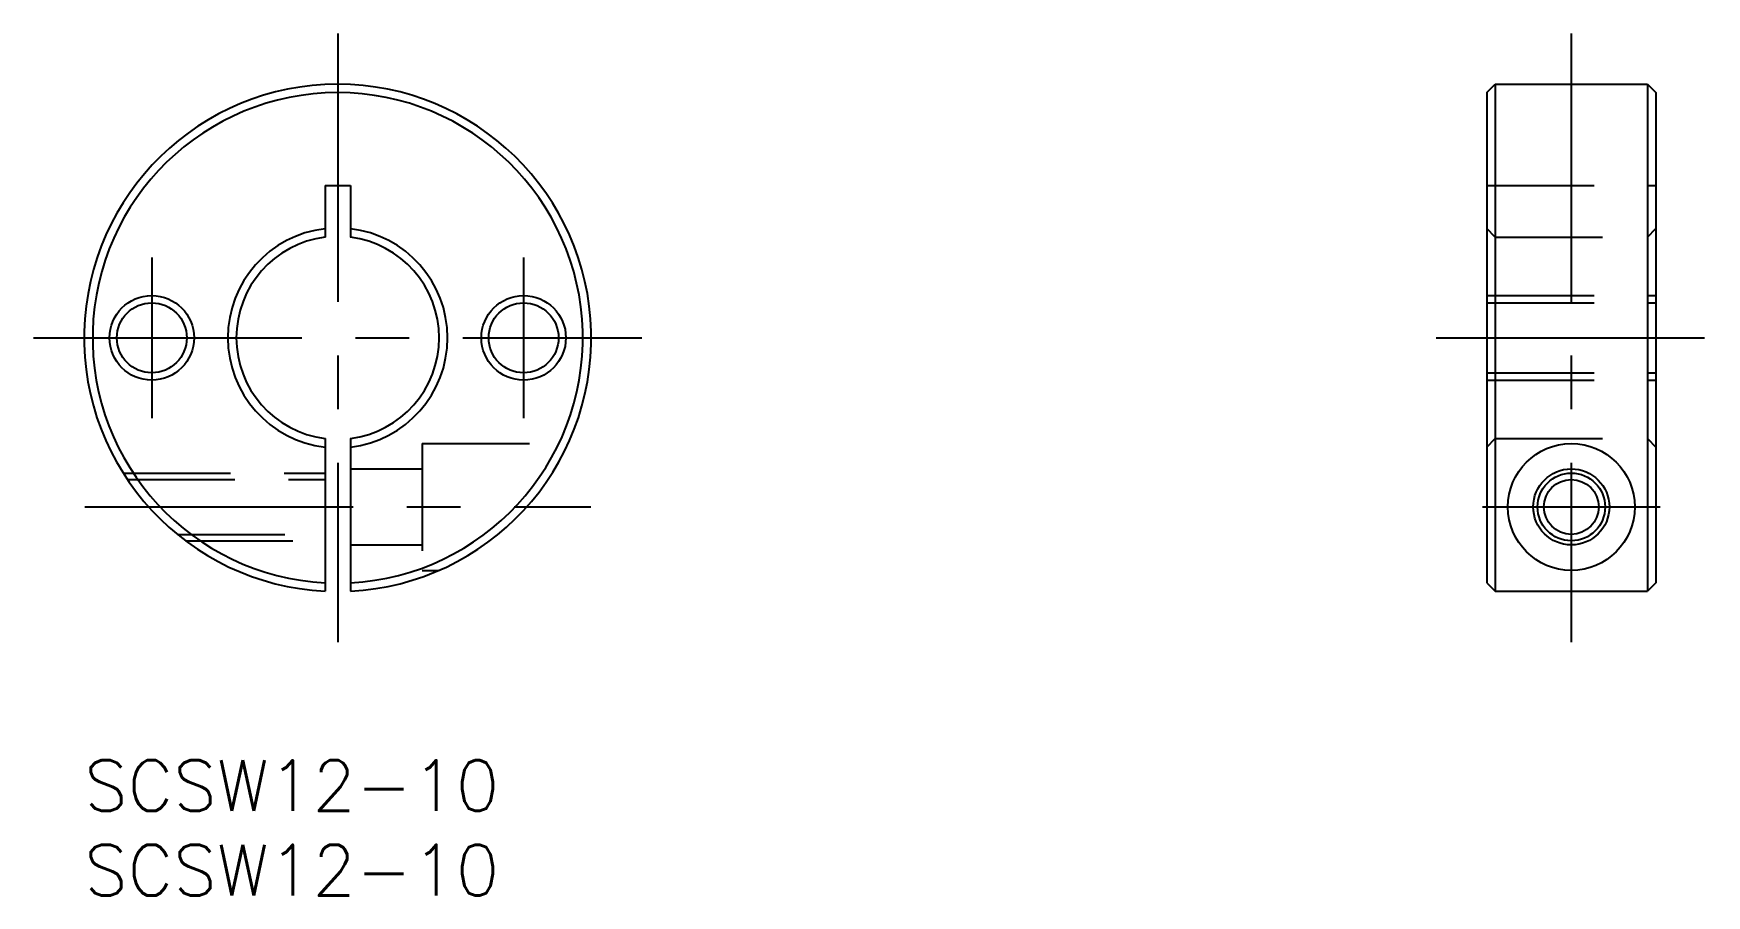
# Model space of a CAD drawing. Extents: x -3 to 96, y -8 to 43.
import ezdxf

# ---------------------------------------------------------------- set-up
doc = ezdxf.new("R2010")
doc.units = 0
doc.header["$LTSCALE"] = 0.5
doc.linetypes.add('CENTER', pattern=[50.8, 31.75, -6.35, 6.35, -6.35])
doc.linetypes.add('DASHED', pattern=[19.05, 12.7, -6.35])
for name, color, linetype in [('MSM_CENTER', 1, 'CENTER'), ('MSM_CONTINUOUS', 7, 'CONTINUOUS'), ('MSM_DASHED', 4, 'DASHED'), ('MSM_NARROW', 5, 'CONTINUOUS'), ('MSM_PART_NUMBER', 7, 'CONTINUOUS')]:
    doc.layers.add(name, color=color, linetype=linetype)
doc.styles.get("Standard").update_dxf_attribs({"font": 'txt.shx', "height": 3, "bigfont": 'bigfont.shx'})

# ---------------------------------------------------------------- blocks, each defined once
blk = doc.blocks.new('*U2')
at = {"layer": 'MSM_PART_NUMBER'}
blk.add_text('SCSW12-10', height=3, dxfattribs=at).set_placement((0, -3))
blk = doc.blocks.new('*U3')
at = {"layer": 'MSM_PART_NUMBER'}
blk.add_text('SCSW12-10', height=3, dxfattribs=at).set_placement((0, -8))

msp = doc.modelspace()

# ---------------------------------------------------------------- linework, layer by layer
at = {"layer": 'MSM_CENTER'}
for p, q in [((15, 42.981), (15, 6.981)), ((87.986, 42.981), (87.986, 6.981)), ((4, 29.723), (4, 20.24)), ((26, 29.723), (26, 20.24)), ((-3, 24.981), (33, 24.981)), ((79.986, 24.981), (95.986, 24.981)), ((0.033, 14.981), (29.967, 14.981)), ((82.736, 14.981), (93.236, 14.981))]:
    msp.add_line(p, q, dxfattribs=at)
at = {"layer": 'MSM_CONTINUOUS'}
for p, q in [((82.986, 39.481), (83.486, 39.981)), ((83.486, 39.981), (83.486, 10)), ((83.486, 39.981), (92.486, 39.981)), ((92.486, 39.981), (92.486, 10)), ((92.486, 39.981), (92.986, 39.481)), ((82.986, 39.481), (82.986, 10.5)), ((92.986, 39.481), (92.986, 10.5)), ((14.25, 33.981), (14.25, 30.934)), ((14.25, 33.981), (15.75, 33.981)), ((15.75, 33.981), (15.75, 30.934)), ((14.25, 19.028), (14.25, 10)), ((15.75, 19.028), (15.75, 10)), ((82.986, 10.5), (83.486, 10)), ((83.486, 10), (92.486, 10)), ((92.986, 10.5), (92.486, 10))]:
    msp.add_line(p, q, dxfattribs=at)
for centre, radius in [((4, 24.981), 2.067), ((26, 24.981), 2.067), ((87.986, 14.981), 3.75), ((87.986, 14.981), 2.25), ((87.986, 14.981), 1.621)]:
    msp.add_circle(centre, radius, dxfattribs=at)
for radius, start, end in [(15, 272.86598, 267.13402), (14.5, 272.9649, 267.0351), (6.5, 96.62581, 263.37419), (6, 97.18076, 262.81924), (6.5, 276.62581, 83.37419), (6, 277.18076, 82.81924)]:
    msp.add_arc((15, 24.981), radius, start, end, dxfattribs=at)
at = {"layer": 'MSM_DASHED'}
for p, q in [((82.986, 33.981), (92.986, 33.981)), ((83.486, 30.934), (82.986, 31.438)), ((83.486, 30.934), (92.486, 30.934)), ((92.486, 30.934), (92.986, 31.438)), ((82.986, 27.481), (92.986, 27.481)), ((82.986, 27.048), (92.986, 27.048)), ((82.986, 22.914), (92.986, 22.914)), ((82.986, 22.481), (92.986, 22.481)), ((82.986, 18.525), (83.486, 19.028)), ((83.486, 19.028), (92.486, 19.028)), ((92.486, 19.028), (92.986, 18.525)), ((20, 18.731), (28.636, 18.731)), ((20, 18.731), (20, 11.231)), ((2.311, 16.981), (14.25, 16.981)), ((15.75, 17.231), (20, 17.231)), ((2.558, 16.602), (14.25, 16.602)), ((5.516, 13.36), (14.25, 13.36)), ((6, 12.981), (14.25, 12.981)), ((15.75, 12.731), (20, 12.731)), ((20, 11.231), (20.995, 11.231))]:
    msp.add_line(p, q, dxfattribs=at)
at = {"layer": 'MSM_NARROW'}
for centre, radius in [((4, 24.981), 2.5), ((26, 24.981), 2.5), ((87.986, 14.981), 2)]:
    msp.add_circle(centre, radius, dxfattribs=at)

# ---------------------------------------------------------------- block references
at = {"layer": 'MSM_CONTINUOUS'}
for name in ['*U2', '*U3']:
    msp.add_blockref(name, (0, 0), dxfattribs=at)

doc.saveas('drawing.dxf')
